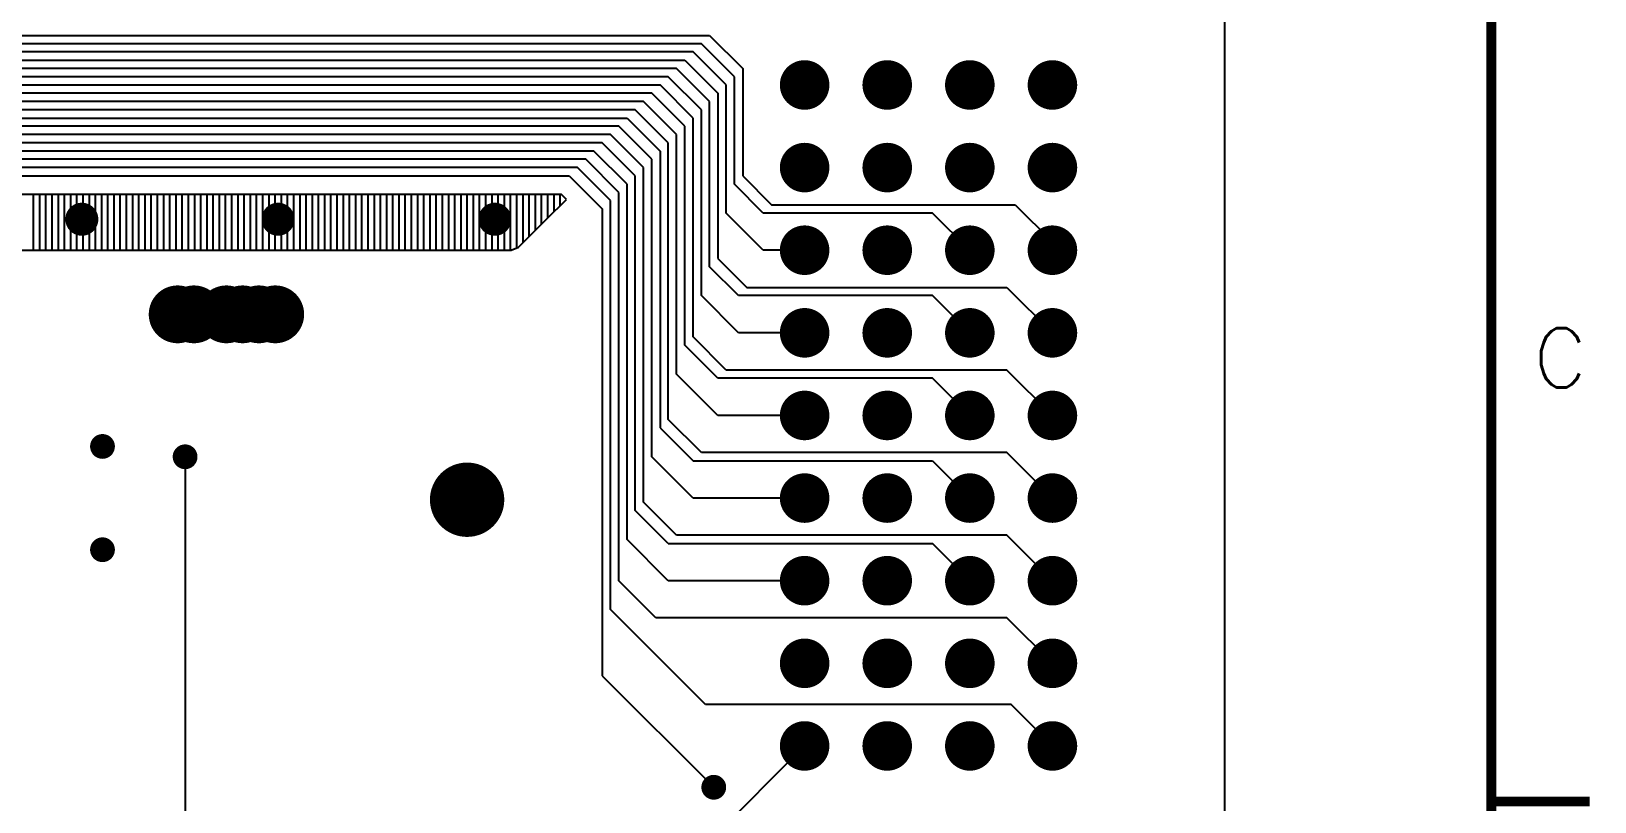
# Model space of a CAD drawing. Extents: x 295 to 953, y 10 to 290.
# Drawn here: x 807.9 to 887.2, y 150 to 189.1 of the extents above; entities that cross this region are included whole.
import ezdxf
from ezdxf.enums import TextEntityAlignment as Align

# ---------------------------------------------------------------- set-up
doc = ezdxf.new("R2010")
doc.units = 0
doc.header["$LTSCALE"] = 5
doc.header["$MEASUREMENT"] = 0
doc.layers.get('0').update_dxf_attribs({"linetype": 'CONTINUOUS', "lineweight": 25})
for name, color, linetype in [('DV-INT-A3_TOP', 10, 'CONTINUOUS'), ('문자', 4, 'CONTINUOUS'), ('테두리', 3, 'CONTINUOUS')]:
    doc.layers.add(name, color=color, linetype=linetype)
doc.styles.get("Standard").update_dxf_attribs({"font": 'simplex.shx'})

# ---------------------------------------------------------------- blocks, each defined once
blk = doc.blocks.new('C')
at = {"layer": '테두리'}
blk.add_line((405, 285), (405, 15), dxfattribs=at)
at = {"layer": '테두리', "const_width": 0.5}
for points in [[(15, 285), (15, 15), (405, 15), (405, 285), (15, 285)], [(410, 150), (405, 150)]]:
    blk.add_lwpolyline(points, dxfattribs=at)
at = {"layer": '문자'}
blk.add_text('C', height=3, dxfattribs=at).set_placement((408.5, 172.5), align=Align.MIDDLE)

msp = doc.modelspace()

# ---------------------------------------------------------------- linework, layer by layer
for points, const_width in [([(846.512, 186.343, 1), (847.769, 186.343, 1)], 1.257), ([(850.703, 186.343, 1), (851.96, 186.343, 1)], 1.257), ([(854.894, 186.343, 1), (856.151, 186.343, 1)], 1.257), ([(859.085, 186.343, 1), (860.342, 186.343, 1)], 1.257), ([(846.512, 182.152, 1), (847.769, 182.152, 1)], 1.257), ([(850.703, 182.152, 1), (851.96, 182.152, 1)], 1.257), ([(854.894, 182.152, 1), (856.151, 182.152, 1)], 1.257), ([(859.085, 182.152, 1), (860.342, 182.152, 1)], 1.257), ([(810.05, 179.532, 1), (810.888, 179.532, 1)], 0.838), ([(820.004, 179.532, 1), (820.842, 179.532, 1)], 0.838), ([(831.005, 179.532, 1), (831.843, 179.532, 1)], 0.838), ([(846.512, 177.961, 1), (847.769, 177.961, 1)], 1.257), ([(850.703, 177.961, 1), (851.96, 177.961, 1)], 1.257), ([(854.894, 177.961, 1), (856.151, 177.961, 1)], 1.257), ([(859.085, 177.961, 1), (860.342, 177.961, 1)], 1.257), ([(859.399, 178.38, 1), (860.028, 178.38, 1)], 0.629), ([(814.597, 174.708, 1), (816.064, 174.708, 1)], 1.467), ([(815.423, 174.708, 1), (816.89, 174.708, 1)], 1.467), ([(817.07, 174.708, 1), (818.537, 174.708, 1)], 1.467), ([(817.896, 174.708, 1), (819.362, 174.708, 1)], 1.467), ([(818.721, 174.708, 1), (820.188, 174.708, 1)], 1.467), ([(819.547, 174.708, 1), (821.014, 174.708, 1)], 1.467), ([(846.512, 173.77, 1), (847.769, 173.77, 1)], 1.257), ([(850.703, 173.77, 1), (851.96, 173.77, 1)], 1.257), ([(854.894, 173.77, 1), (856.151, 173.77, 1)], 1.257), ([(859.085, 173.77, 1), (860.342, 173.77, 1)], 1.257), ([(846.512, 169.579, 1), (847.769, 169.579, 1)], 1.257), ([(850.703, 169.579, 1), (851.96, 169.579, 1)], 1.257), ([(854.894, 169.579, 1), (856.151, 169.579, 1)], 1.257), ([(859.085, 169.579, 1), (860.342, 169.579, 1)], 1.257), ([(811.203, 168.007, 1), (811.831, 168.007, 1)], 0.629), ([(815.394, 167.483, 1), (816.022, 167.483, 1)], 0.629), ([(829.073, 165.304, 1), (830.959, 165.304, 1)], 1.886), ([(846.512, 165.388, 1), (847.769, 165.388, 1)], 1.257), ([(850.703, 165.388, 1), (851.96, 165.388, 1)], 1.257), ([(854.894, 165.388, 1), (856.151, 165.388, 1)], 1.257), ([(859.085, 165.388, 1), (860.342, 165.388, 1)], 1.257), ([(811.203, 162.768, 1), (811.831, 162.768, 1)], 0.629), ([(846.512, 161.197, 1), (847.769, 161.197, 1)], 1.257), ([(850.703, 161.197, 1), (851.96, 161.197, 1)], 1.257), ([(854.894, 161.197, 1), (856.151, 161.197, 1)], 1.257), ([(859.085, 161.197, 1), (860.342, 161.197, 1)], 1.257), ([(846.512, 157.006, 1), (847.769, 157.006, 1)], 1.257), ([(850.703, 157.006, 1), (851.96, 157.006, 1)], 1.257), ([(854.894, 157.006, 1), (856.151, 157.006, 1)], 1.257), ([(859.085, 157.006, 1), (860.342, 157.006, 1)], 1.257), ([(846.512, 152.815, 1), (847.769, 152.815, 1)], 1.257), ([(850.703, 152.815, 1), (851.96, 152.815, 1)], 1.257), ([(854.894, 152.815, 1), (856.151, 152.815, 1)], 1.257), ([(859.085, 152.815, 1), (860.342, 152.815, 1)], 1.257), ([(842.216, 150.719, 1), (842.845, 150.719, 1)], 0.629)]:
    msp.add_lwpolyline(points, format="xyb", close=True, dxfattribs=dict(const_width=const_width))
at = {"layer": 'DV-INT-A3_TOP', "color": 7}
for p, q in [((868.46, 89.933), (868.46, 245.033)), ((781.761, 188.857), (842.321, 188.857)), ((842.321, 188.857), (843.997, 187.181)), ((841.483, 188.019), (780.923, 188.019)), ((841.902, 188.438), (781.342, 188.438)), ((843.159, 186.343), (841.483, 188.019)), ((843.578, 186.762), (841.902, 188.438)), ((780.504, 187.6), (841.063, 187.6)), ((841.063, 187.6), (842.74, 185.923)), ((840.225, 186.762), (779.665, 186.762)), ((840.644, 187.181), (780.084, 187.181)), ((841.902, 185.085), (840.225, 186.762)), ((842.321, 185.504), (840.644, 187.181)), ((843.578, 181.313), (843.578, 186.762)), ((843.997, 187.181), (843.997, 181.732)), ((839.387, 185.923), (776.941, 185.923)), ((778.198, 186.343), (839.806, 186.343)), ((841.063, 184.247), (839.387, 185.923)), ((841.483, 184.666), (839.806, 186.343)), ((842.74, 185.923), (842.74, 177.541)), ((843.159, 179.847), (843.159, 186.343)), ((838.549, 185.085), (776.522, 185.085)), ((838.968, 185.504), (776.732, 185.504)), ((840.225, 183.409), (838.549, 185.085)), ((840.644, 183.828), (838.968, 185.504)), ((841.902, 175.656), (841.902, 185.085)), ((842.321, 177.122), (842.321, 185.504)), ((837.711, 184.247), (776.103, 184.247)), ((776.313, 184.666), (838.13, 184.666)), ((839.387, 182.571), (837.711, 184.247)), ((838.13, 184.666), (839.806, 182.99)), ((841.063, 173.141), (841.063, 184.247)), ((841.483, 173.56), (841.483, 184.666)), ((836.872, 183.409), (774.636, 183.409)), ((837.292, 183.828), (775.893, 183.828)), ((838.549, 181.732), (836.872, 183.409)), ((838.968, 182.152), (837.292, 183.828)), ((840.225, 169.369), (840.225, 183.409)), ((840.644, 171.674), (840.644, 183.828)), ((836.034, 182.571), (773.169, 182.571)), ((836.453, 182.99), (773.379, 182.99)), ((837.711, 180.894), (836.034, 182.571)), ((838.13, 181.313), (836.453, 182.99)), ((839.387, 167.483), (839.387, 182.571)), ((839.806, 182.99), (839.806, 168.95)), ((772.75, 181.732), (835.196, 181.732)), ((835.615, 182.152), (772.96, 182.152)), ((835.196, 181.732), (836.872, 180.056)), ((837.292, 180.475), (835.615, 182.152)), ((838.549, 164.759), (838.549, 181.732)), ((838.968, 165.178), (838.968, 182.152)), ((843.997, 181.732), (845.464, 180.266)), ((837.711, 161.197), (837.711, 180.894)), ((838.13, 163.292), (838.13, 181.313)), ((845.045, 179.847), (843.578, 181.313)), ((834.806, 180.789), (772.939, 180.789)), ((808.022, 177.961), (808.022, 180.789)), ((808.336, 177.961), (808.336, 180.789)), ((808.65, 177.961), (808.65, 180.789)), ((808.965, 177.961), (808.965, 180.789)), ((809.279, 177.961), (809.279, 180.789)), ((809.593, 177.961), (809.593, 180.789)), ((809.908, 177.961), (809.908, 180.789)), ((810.222, 177.961), (810.222, 180.789)), ((810.536, 177.961), (810.536, 180.789)), ((810.851, 177.961), (810.851, 180.789)), ((811.165, 177.961), (811.165, 180.789)), ((811.479, 177.961), (811.479, 180.789)), ((811.794, 177.961), (811.794, 180.789)), ((812.108, 177.961), (812.108, 180.789)), ((812.422, 177.961), (812.422, 180.789)), ((812.737, 177.961), (812.737, 180.789)), ((813.051, 177.961), (813.051, 180.789)), ((813.365, 177.961), (813.365, 180.789)), ((813.68, 177.956), (813.68, 180.789)), ((813.994, 177.956), (813.994, 180.789)), ((814.308, 177.956), (814.308, 180.789)), ((814.622, 177.956), (814.622, 180.789)), ((814.937, 177.956), (814.937, 180.789)), ((815.251, 177.956), (815.251, 180.789)), ((815.565, 177.956), (815.565, 180.789)), ((815.88, 177.956), (815.88, 180.789)), ((816.194, 177.956), (816.194, 180.789)), ((816.508, 177.956), (816.508, 180.789)), ((816.823, 177.956), (816.823, 180.789)), ((817.137, 177.956), (817.137, 180.789)), ((817.451, 177.956), (817.451, 180.789)), ((817.766, 177.956), (817.766, 180.789)), ((818.08, 177.956), (818.08, 180.789)), ((818.394, 177.956), (818.394, 180.789)), ((818.709, 177.956), (818.709, 180.789)), ((819.023, 177.956), (819.023, 180.789)), ((819.337, 177.956), (819.337, 180.789)), ((819.652, 177.956), (819.652, 180.789)), ((819.966, 177.956), (819.966, 180.789)), ((820.28, 177.956), (820.28, 180.789)), ((820.595, 177.956), (820.595, 180.789)), ((820.909, 177.956), (820.909, 180.789)), ((821.223, 177.956), (821.223, 180.789)), ((821.538, 177.956), (821.538, 180.789)), ((821.852, 177.956), (821.852, 180.789)), ((822.166, 177.956), (822.166, 180.789)), ((822.481, 177.956), (822.481, 180.789)), ((822.795, 177.956), (822.795, 180.789)), ((823.109, 177.956), (823.109, 180.789)), ((823.424, 177.956), (823.424, 180.789)), ((823.738, 177.956), (823.738, 180.789)), ((824.052, 177.956), (824.052, 180.789)), ((824.367, 177.956), (824.367, 180.789)), ((824.681, 177.956), (824.681, 180.789)), ((824.995, 177.956), (824.995, 180.789)), ((825.31, 177.956), (825.31, 180.789)), ((825.624, 177.956), (825.624, 180.789)), ((825.938, 177.956), (825.938, 180.789)), ((826.253, 177.956), (826.253, 180.789)), ((826.567, 177.956), (826.567, 180.789)), ((826.881, 177.956), (826.881, 180.789)), ((827.195, 177.956), (827.195, 180.789)), ((827.51, 177.956), (827.51, 180.789)), ((827.824, 177.956), (827.824, 180.789)), ((828.138, 177.956), (828.138, 180.789)), ((828.453, 177.956), (828.453, 180.789)), ((828.767, 177.956), (828.767, 180.789)), ((829.081, 177.956), (829.081, 180.789)), ((829.396, 177.956), (829.396, 180.789)), ((829.71, 177.956), (829.71, 180.789)), ((830.024, 177.956), (830.024, 180.789)), ((830.339, 177.956), (830.339, 180.789)), ((830.653, 177.956), (830.653, 180.789)), ((830.967, 177.956), (830.967, 180.789)), ((831.282, 177.956), (831.282, 180.789)), ((831.596, 177.956), (831.596, 180.789)), ((831.91, 177.956), (831.91, 180.789)), ((832.225, 177.956), (832.225, 180.789)), ((832.539, 178.078), (832.539, 180.789)), ((832.853, 178.338), (832.853, 180.789)), ((833.168, 178.652), (833.168, 180.789)), ((833.482, 178.966), (833.482, 180.789)), ((833.796, 179.281), (833.796, 180.789)), ((834.044, 179.532), (835.054, 180.538)), ((834.111, 179.595), (834.111, 180.789)), ((834.425, 179.909), (834.425, 180.789)), ((834.739, 180.224), (834.739, 180.789)), ((835.054, 180.538), (834.806, 180.789)), ((837.292, 159.73), (837.292, 180.475)), ((845.464, 180.266), (857.827, 180.266)), ((857.827, 180.266), (859.713, 178.38)), ((832.627, 178.111), (834.044, 179.532)), ((836.872, 180.056), (836.872, 156.377)), ((845.045, 177.961), (843.159, 179.847)), ((853.636, 179.847), (845.045, 179.847)), ((855.522, 177.961), (853.636, 179.847)), ((804.183, 177.961), (813.612, 177.961)), ((813.612, 177.961), (832.258, 177.956)), ((832.258, 177.956), (832.627, 178.111)), ((847.14, 177.961), (845.045, 177.961)), ((843.788, 175.656), (842.321, 177.122)), ((842.74, 177.541), (844.207, 176.075)), ((843.788, 173.77), (841.902, 175.656)), ((853.636, 175.656), (843.788, 175.656)), ((844.207, 176.075), (857.408, 176.075)), ((855.522, 173.77), (853.636, 175.656)), ((857.408, 176.075), (859.713, 173.77)), ((847.14, 173.77), (843.788, 173.77)), ((842.74, 171.465), (841.063, 173.141)), ((843.159, 171.884), (841.483, 173.56)), ((842.74, 169.579), (840.644, 171.674)), ((853.636, 171.465), (842.74, 171.465)), ((857.408, 171.884), (843.159, 171.884)), ((855.522, 169.579), (853.636, 171.465)), ((859.713, 169.579), (857.408, 171.884)), ((841.902, 167.693), (840.225, 169.369)), ((847.14, 169.579), (842.74, 169.579)), ((839.806, 168.95), (841.483, 167.274)), ((815.708, 167.483), (815.708, 144.433)), ((841.483, 165.388), (839.387, 167.483)), ((857.408, 167.693), (841.902, 167.693)), ((859.713, 165.388), (857.408, 167.693)), ((841.483, 167.274), (853.636, 167.274)), ((853.636, 167.274), (855.522, 165.388)), ((840.644, 163.502), (838.968, 165.178)), ((847.14, 165.388), (841.483, 165.388)), ((840.225, 163.083), (838.549, 164.759)), ((857.408, 163.502), (840.644, 163.502)), ((859.713, 161.197), (857.408, 163.502)), ((840.225, 161.197), (838.13, 163.292)), ((840.225, 163.083), (853.636, 163.083)), ((855.522, 161.197), (853.636, 163.083)), ((839.597, 159.311), (837.711, 161.197)), ((847.14, 161.197), (840.225, 161.197)), ((842.111, 154.91), (837.292, 159.73)), ((857.408, 159.311), (839.597, 159.311)), ((859.713, 157.006), (857.408, 159.311)), ((836.872, 156.377), (842.53, 150.719)), ((857.618, 154.91), (842.111, 154.91)), ((859.713, 152.815), (857.618, 154.91)), ((833.729, 139.403), (847.14, 152.815))]:
    msp.add_line(p, q, dxfattribs=at)

# ---------------------------------------------------------------- block references
msp.add_blockref('C', (476.978, 0))

doc.saveas('drawing.dxf')
